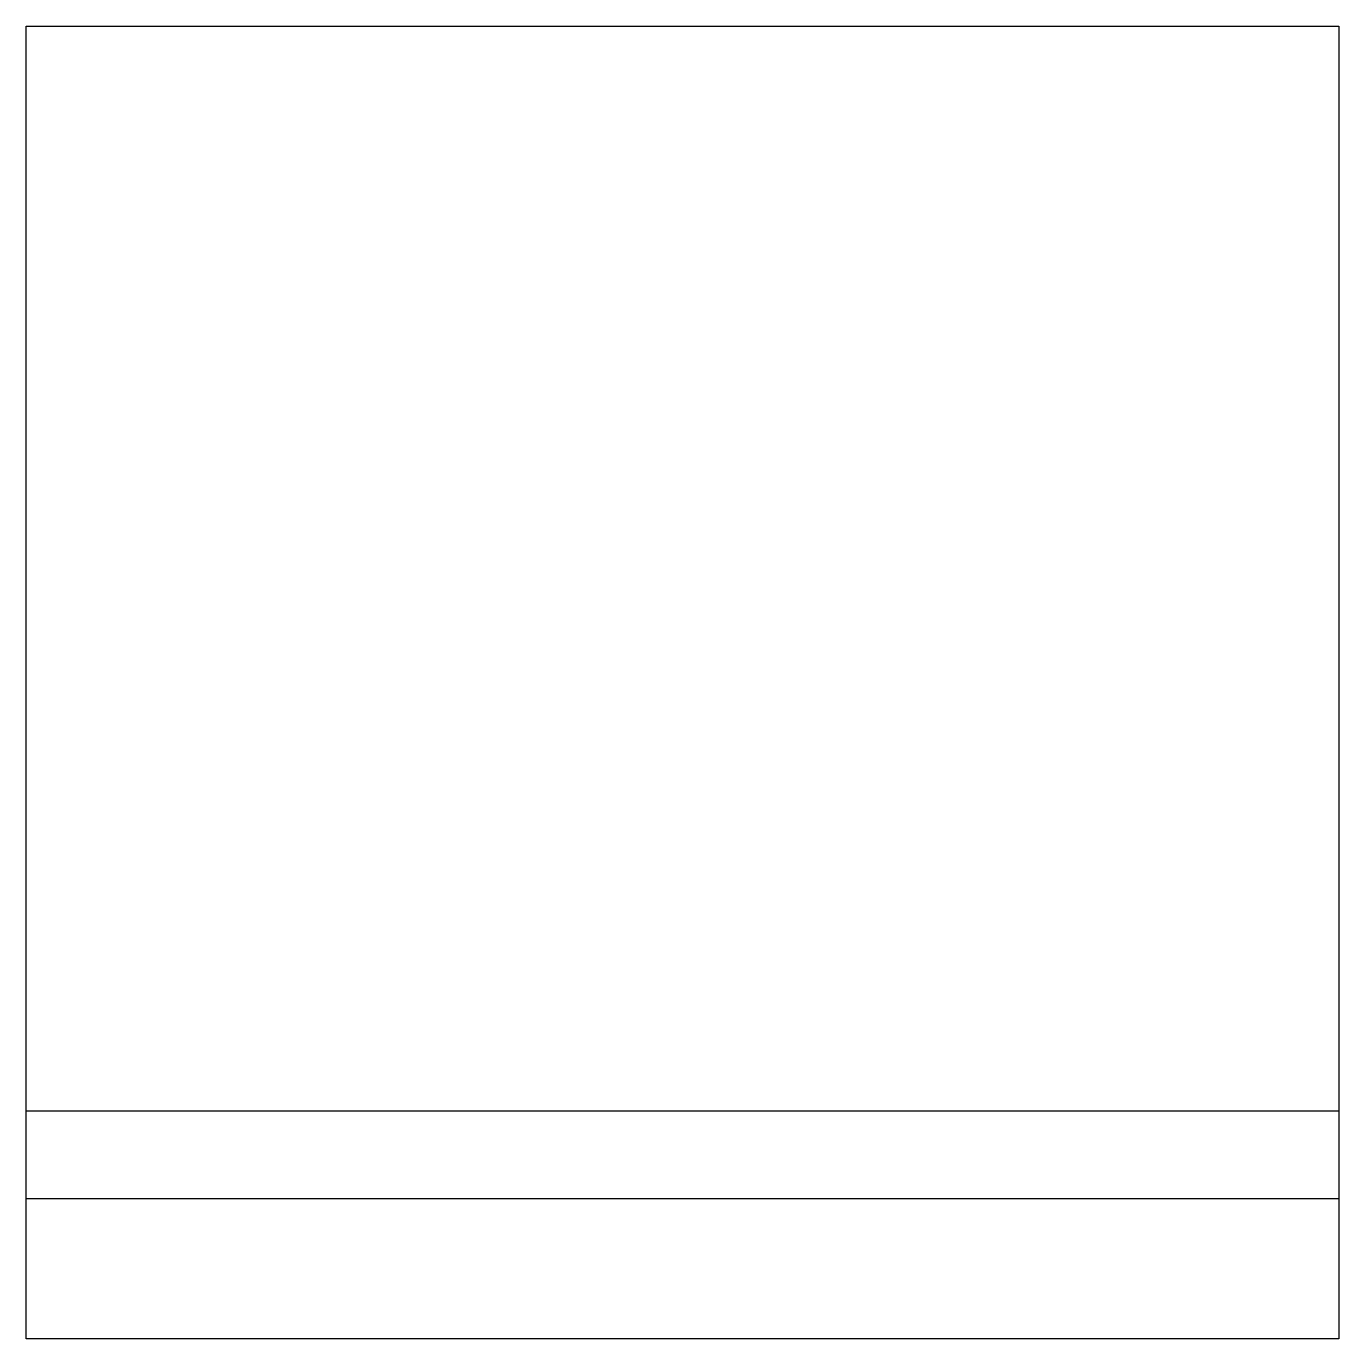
# Model space of a CAD drawing. Header units: metres. Extents: x -43.8 to 31.2, y 275.9 to 350.9.
import ezdxf

# ---------------------------------------------------------------- set-up
doc = ezdxf.new("R2010")
doc.units = ezdxf.units.M

msp = doc.modelspace()

# ---------------------------------------------------------------- linework, layer by layer
for p, q in [((-43.762, 350.925), (31.238, 350.925)), ((-43.762, 275.925), (-43.762, 350.925)), ((31.238, 350.925), (31.238, 275.925)), ((31.238, 288.925), (-43.762, 288.925)), ((31.238, 283.925), (-43.762, 283.925)), ((31.238, 275.925), (-43.762, 275.925))]:
    msp.add_line(p, q)

doc.saveas('drawing.dxf')
